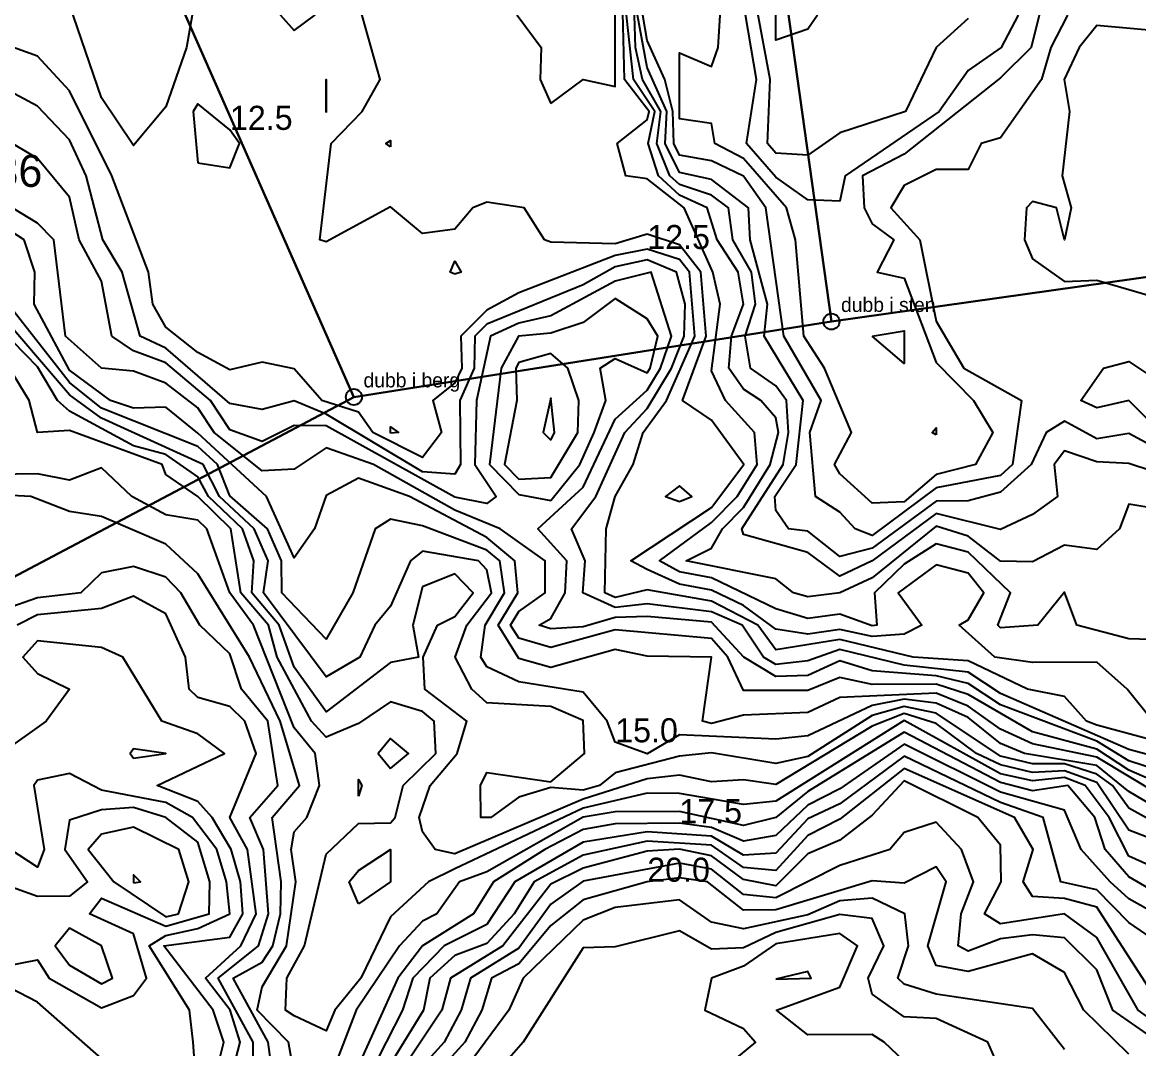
# Model space of a CAD drawing. Header units: metres. Extents: x 304729 to 308942, y 6403920 to 6405836.
# Drawn here: x 305387.1 to 305456.6, y 6404355.6 to 6404419.6 of the extents above; entities that cross this region are included whole.
import ezdxf

# ---------------------------------------------------------------- set-up
doc = ezdxf.new("R2010")
doc.units = ezdxf.units.M
for name, color, linetype in [('GRANSPUNKTER', 1, 'Continuous'), ('HOJDKURVOR_GRUND', 4, 'Continuous'), ('HOJDKURVOR_STOD', 6, 'Continuous'), ('HOJDKURVOR_TEXT', 2, 'Continuous'), ('TOMTBETECKNINGAR', 3, 'Continuous'), ('TOMTER_1945', 1, 'Continuous')]:
    doc.layers.add(name, color=color, linetype=linetype)

msp = doc.modelspace()

# ---------------------------------------------------------------- linework, layer by layer
at = {"layer": 'GRANSPUNKTER'}
for centre in [(305437.47, 6404400.91, 8.58), (305407.72, 6404396.21, 12.24)]:
    msp.add_circle(centre, 0.5, dxfattribs=at)
at = {"layer": 'HOJDKURVOR_GRUND'}
for points in [[(305420, 6404414.5, 12), (305422, 6404416, 12), (305424, 6404415.57, 12), (305424, 6404426, 12), (305415.94, 6404426, 12), (305416, 6404424, 12), (305417.84, 6404422, 12), (305417.89, 6404420, 12), (305419.38, 6404418, 12), (305419.33, 6404416, 12), (305420, 6404414.5, 12)], [(305458, 6404381.07, 11.5), (305456, 6404381.14, 11.5), (305452.77, 6404382, 11.5), (305452, 6404384.05, 11.5), (305450.33, 6404382, 11.5), (305448, 6404381.83, 11.5), (305447.83, 6404382, 11.5), (305448.62, 6404384, 11.5), (305446, 6404386.54, 11.5), (305444, 6404387.05, 11.5), (305442, 6404385.8, 11.5), (305440.15, 6404384, 11.5), (305440.3, 6404382, 11.5), (305440, 6404381.94, 11.5), (305438, 6404382.68, 11.5), (305436, 6404382.41, 11.5), (305434, 6404383.01, 11.5), (305430, 6404384.94, 11.5), (305428, 6404385.31, 11.5), (305426.77, 6404386, 11.5), (305430, 6404388.39, 11.5), (305431.59, 6404390, 11.5), (305432.84, 6404392, 11.5), (305432.68, 6404394, 11.5), (305430.88, 6404396, 11.5), (305430, 6404397.84, 11.5), (305430.55, 6404402, 11.5), (305430.09, 6404404, 11.5), (305428.29, 6404408, 11.5), (305426, 6404409.8, 11.5), (305424.67, 6404410, 11.5), (305424.13, 6404412, 11.5), (305426, 6404413.49, 11.5), (305426.11, 6404414, 11.5), (305424.59, 6404416, 11.5), (305424.34, 6404426, 11.5)], [(305462, 6404390.09, 10.5), (305456, 6404392.07, 10.5), (305454, 6404392.17, 10.5), (305452, 6404392.86, 10.5), (305451.35, 6404392, 10.5), (305451.56, 6404390, 10.5), (305450, 6404388.89, 10.5), (305448, 6404387.96, 10.5), (305444, 6404388.95, 10.5), (305440, 6404386, 10.5), (305438, 6404385.04, 10.5), (305436, 6404386.51, 10.5), (305432, 6404387.64, 10.5), (305431.88, 6404388, 10.5), (305434.47, 6404392, 10.5), (305434.8, 6404394, 10.5), (305434.67, 6404396, 10.5), (305434, 6404396.91, 10.5), (305432.42, 6404398, 10.5), (305432.1, 6404400, 10.5), (305432.75, 6404402, 10.5), (305432.49, 6404404, 10.5), (305431.33, 6404406, 10.5), (305431.06, 6404408, 10.5), (305430, 6404408.8, 10.5), (305428, 6404409.46, 10.5), (305427.41, 6404410, 10.5), (305426.59, 6404412, 10.5), (305426.85, 6404414, 10.5), (305425.7, 6404416, 10.5), (305425.26, 6404418, 10.5), (305425.01, 6404426, 10.5)], [(305457.5, 6404376, 12), (305455.9, 6404378, 12), (305454, 6404379.68, 12), (305450, 6404379.66, 12), (305447.65, 6404380, 12), (305445.44, 6404382, 12), (305446, 6404382.32, 12), (305446.96, 6404384, 12), (305446, 6404385.23, 12), (305444, 6404385.76, 12), (305441.62, 6404384, 12), (305443.1, 6404382, 12), (305442, 6404381.43, 12), (305440, 6404381.29, 12), (305438, 6404381.71, 12), (305436, 6404381.43, 12), (305434, 6404381.74, 12), (305432, 6404383.21, 12), (305430, 6404384.17, 12), (305428, 6404384.54, 12), (305426, 6404385.45, 12), (305424.98, 6404386, 12), (305430, 6404389.33, 12), (305432.02, 6404392, 12), (305430, 6404394.77, 12), (305428.2, 6404396, 12), (305429.66, 6404400, 12), (305429.33, 6404404, 12), (305428, 6404405.69, 12), (305426, 6404406.36, 12), (305424, 6404405.76, 12), (305420, 6404405.87, 12), (305419.6, 6404406, 12), (305418.32, 6404408, 12), (305416, 6404408.35, 12), (305415.14, 6404408, 12), (305414, 6404406.67, 12), (305412, 6404406.4, 12), (305410, 6404408.06, 12), (305406, 6404405.89, 12), (305405.6, 6404406, 12), (305406.31, 6404412, 12), (305408.23, 6404414, 12), (305409.36, 6404416, 12), (305407.67, 6404422, 12)], [(305449.11, 6404420, 8.5), (305448.04, 6404418, 8.5), (305446, 6404416.55, 8.5), (305444.18, 6404414, 8.5), (305438.33, 6404410, 8.5), (305438, 6404408.42, 8.5), (305436, 6404408.5, 8.5), (305434, 6404409.92, 8.5), (305432.18, 6404412, 8.5), (305432.81, 6404416, 8.5), (305431.78, 6404422, 8.5)], [(305397.64, 6404420, 12), (305397.29, 6404418, 12), (305396, 6404414.29, 12), (305394, 6404411.88, 12), (305392, 6404414.86, 12), (305390, 6404420.67, 12)], [(305458, 6404389.19, 11), (305456, 6404389.54, 11), (305455.41, 6404388, 11), (305454, 6404386.7, 11), (305452, 6404386.97, 11), (305450, 6404385.93, 11), (305448, 6404385.97, 11), (305446, 6404387.54, 11), (305444, 6404388.17, 11), (305440, 6404384.95, 11), (305438, 6404384, 11), (305436, 6404383.76, 11), (305435.1, 6404384, 11), (305434, 6404384.88, 11), (305428.42, 6404386, 11), (305430, 6404386.79, 11), (305430.69, 6404388, 11), (305432, 6404389.33, 11), (305433.66, 6404392, 11), (305434.18, 6404394, 11), (305434, 6404394.91, 11), (305433.08, 6404396, 11), (305432, 6404396.69, 11), (305431.09, 6404398, 11), (305431.24, 6404400, 11), (305432, 6404402, 11), (305431.66, 6404404, 11), (305430.35, 6404406, 11), (305429.74, 6404408, 11), (305428, 6404408.79, 11), (305426.69, 6404410, 11), (305426.06, 6404412, 11), (305426.48, 6404414, 11), (305425.14, 6404416, 11), (305424.7, 6404420, 11)], [(305452.17, 6404420, 9.5), (305451.14, 6404418, 9.5), (305450.56, 6404416, 9.5), (305448, 6404412.36, 9.5), (305446.8, 6404412, 9.5), (305446, 6404410.4, 9.5), (305444, 6404410.38, 9.5), (305442, 6404409.39, 9.5), (305441.17, 6404408, 9.5), (305442.98, 6404406, 9.5), (305444, 6404400.93, 9.5), (305445.73, 6404398, 9.5), (305449.31, 6404396, 9.5), (305448.76, 6404392, 9.5), (305448, 6404391.31, 9.5), (305444, 6404390.54, 9.5), (305440, 6404387.57, 9.5), (305438.96, 6404388, 9.5), (305438, 6404389.04, 9.5), (305436.47, 6404390, 9.5), (305436.12, 6404394, 9.5), (305436.83, 6404396, 9.5), (305434.5, 6404400, 9.5), (305433.39, 6404408, 9.5), (305432, 6404409.97, 9.5), (305430, 6404410.92, 9.5), (305428, 6404411.28, 9.5), (305427.65, 6404412, 9.5), (305427.59, 6404414, 9.5), (305427.1, 6404416, 9.5), (305426, 6404418.42, 9.5), (305425.72, 6404420, 9.5)], [(305450.41, 6404420, 9), (305449.92, 6404418, 9), (305448, 6404416.11, 9), (305442, 6404411.34, 9), (305439.41, 6404410, 9), (305439.51, 6404408, 9), (305440, 6404407, 9), (305441.36, 6404406, 9), (305440.33, 6404404, 9), (305442, 6404403.62, 9), (305444, 6404398.36, 9), (305446.32, 6404396, 9), (305447.53, 6404394, 9), (305446.45, 6404392, 9), (305444, 6404391.38, 9), (305442, 6404389.67, 9), (305440, 6404389.59, 9), (305438, 6404391.42, 9), (305437.67, 6404392, 9), (305438.72, 6404394, 9), (305437.04, 6404398, 9), (305435.75, 6404400, 9), (305435.23, 6404406, 9), (305434.68, 6404408, 9), (305432, 6404411.07, 9), (305430.21, 6404412, 9), (305430, 6404413.25, 9), (305428, 6404413.55, 9), (305428, 6404417.67, 9), (305430, 6404416.8, 9), (305430.41, 6404418, 9), (305430.53, 6404420, 9)], [(305446, 6404419.81, 8), (305444, 6404418, 8), (305442.09, 6404414, 8), (305438, 6404412.67, 8), (305436, 6404411.29, 8), (305434, 6404411.4, 8), (305433.48, 6404412, 8), (305433.66, 6404416, 8), (305432.91, 6404420, 8)], [(305460, 6404373.16, 13), (305456, 6404374.24, 13), (305448, 6404377.74, 13), (305446, 6404379.06, 13), (305442, 6404379.49, 13), (305438, 6404380.48, 13), (305436, 6404379.76, 13), (305434, 6404379.53, 13), (305433.23, 6404380, 13), (305431.91, 6404382, 13), (305430, 6404382.83, 13), (305426, 6404383.33, 13), (305424, 6404383.09, 13), (305421.98, 6404384, 13), (305422.14, 6404386, 13), (305421.28, 6404388, 13), (305422.8, 6404390, 13), (305424.61, 6404394, 13), (305426, 6404395.49, 13), (305427.5, 6404398, 13), (305428.29, 6404400, 13), (305428.35, 6404402, 13), (305427.81, 6404404, 13), (305426, 6404404.77, 13), (305424, 6404404.33, 13), (305422, 6404403.2, 13), (305416, 6404400.75, 13), (305415.25, 6404400, 13), (305415.22, 6404398, 13), (305414.32, 6404396, 13), (305414.36, 6404392, 13), (305414, 6404391.41, 13), (305412, 6404391.54, 13), (305406, 6404395.15, 13), (305404, 6404395.97, 13), (305402, 6404395.44, 13), (305400, 6404395.8, 13), (305396, 6404399.26, 13), (305394.4, 6404400, 13), (305393.29, 6404404, 13), (305392.08, 6404406, 13), (305391.04, 6404410, 13), (305390, 6404412.24, 13), (305388, 6404414.34, 13), (305386, 6404415.41, 13)], [(305460, 6404372.22, 13.5), (305456, 6404373.54, 13.5), (305454, 6404374.76, 13.5), (305448, 6404377.03, 13.5), (305446, 6404378.36, 13.5), (305444, 6404378.83, 13.5), (305440, 6404379.14, 13.5), (305438, 6404379.77, 13.5), (305436, 6404378.85, 13.5), (305434, 6404378.79, 13.5), (305432.02, 6404380, 13.5), (305430, 6404382.17, 13.5), (305426, 6404382.54, 13.5), (305424, 6404382.47, 13.5), (305422, 6404381.89, 13.5), (305420, 6404381.76, 13.5), (305419.26, 6404382, 13.5), (305420, 6404382.4, 13.5), (305420.88, 6404384, 13.5), (305420.98, 6404386, 13.5), (305419.18, 6404388, 13.5), (305422, 6404390.59, 13.5), (305424, 6404394.82, 13.5), (305426, 6404396.63, 13.5), (305426.83, 6404398, 13.5), (305427.5, 6404400, 13.5), (305426.25, 6404404, 13.5), (305424, 6404403.43, 13.5), (305420, 6404401.27, 13.5), (305418, 6404400.81, 13.5), (305416.24, 6404400, 13.5), (305415.37, 6404396, 13.5), (305415.26, 6404392, 13.5), (305416.59, 6404390, 13.5), (305416, 6404389.57, 13.5), (305414, 6404389.97, 13.5), (305406, 6404394.42, 13.5), (305404, 6404394.43, 13.5), (305402, 6404393.44, 13.5), (305400, 6404394.16, 13.5), (305398.78, 6404396, 13.5), (305396, 6404398.33, 13.5), (305394, 6404399.09, 13.5), (305392.64, 6404400, 13.5), (305392, 6404403.44, 13.5), (305390.61, 6404406, 13.5), (305390, 6404408.67, 13.5), (305388, 6404411.08, 13.5), (305386, 6404412.27, 13.5)], [(305410, 6404411.81, 11.5), (305409.71, 6404412, 11.5), (305410, 6404412.19, 11.5), (305410, 6404411.81, 11.5)], [(305460, 6404371.2, 14), (305456, 6404372.96, 14), (305454, 6404374.27, 14), (305450, 6404375.34, 14), (305446, 6404377.66, 14), (305444, 6404378.31, 14), (305440, 6404378.29, 14), (305438, 6404378.73, 14), (305436, 6404377.92, 14), (305432, 6404377.91, 14), (305431.01, 6404380, 14), (305430, 6404381.15, 14), (305424, 6404381.7, 14), (305420, 6404380.59, 14), (305418, 6404381.17, 14), (305417.48, 6404382, 14), (305418, 6404382.84, 14), (305419.64, 6404384, 14), (305419.64, 6404386, 14), (305416.83, 6404388, 14), (305414, 6404389.16, 14), (305408.95, 6404392, 14), (305406, 6404393.05, 14), (305404, 6404391.71, 14), (305402, 6404391.61, 14), (305399.02, 6404394, 14), (305398, 6404395.54, 14), (305396, 6404397.07, 14), (305394, 6404397.83, 14), (305392, 6404398, 14), (305389.75, 6404400, 14), (305389.02, 6404406, 14), (305388, 6404407.05, 14), (305386, 6404408.27, 14)], [(305460, 6404370.15, 14.5), (305454, 6404373.77, 14.5), (305450, 6404374.59, 14.5), (305448, 6404375.5, 14.5), (305446, 6404376.94, 14.5), (305444, 6404377.75, 14.5), (305438, 6404377.49, 14.5), (305436, 6404376.55, 14.5), (305432, 6404376.39, 14.5), (305430, 6404375.87, 14.5), (305429.44, 6404376, 14.5), (305430, 6404380, 14.5), (305426, 6404380.06, 14.5), (305424, 6404380.47, 14.5), (305420, 6404379.36, 14.5), (305418, 6404379.91, 14.5), (305416.7, 6404382, 14.5), (305417.93, 6404384, 14.5), (305417.75, 6404386, 14.5), (305416, 6404387.45, 14.5), (305411.18, 6404390, 14.5), (305408, 6404391.15, 14.5), (305406, 6404390.07, 14.5), (305405.26, 6404388, 14.5), (305404, 6404386.19, 14.5), (305402.27, 6404390, 14.5), (305398, 6404393.95, 14.5), (305396, 6404395.57, 14.5), (305394, 6404395.52, 14.5), (305392.55, 6404396, 14.5), (305390, 6404397.89, 14.5), (305387.81, 6404402, 14.5), (305387.84, 6404404, 14.5), (305387.18, 6404406, 14.5), (305386, 6404406.78, 14.5)], [(305414, 6404403.87, 12), (305413.71, 6404404, 12), (305414, 6404404.67, 12), (305414.4, 6404404, 12), (305414, 6404403.87, 12)], [(305458, 6404368.45, 16), (305456, 6404369.21, 16), (305454, 6404372.18, 16), (305452, 6404372.92, 16), (305450, 6404372.81, 16), (305448, 6404373.28, 16), (305446.5, 6404374, 16), (305444, 6404375.86, 16), (305442, 6404376.49, 16), (305440, 6404375.7, 16), (305434, 6404372.05, 16), (305432, 6404372.35, 16), (305430, 6404372.22, 16), (305428, 6404372.64, 16), (305426, 6404372.42, 16), (305422, 6404371.14, 16), (305414, 6404367.74, 16), (305412.78, 6404368, 16), (305412, 6404369.12, 16), (305411.79, 6404370, 16), (305412.47, 6404372, 16), (305414.16, 6404374, 16), (305414.76, 6404376, 16), (305412.15, 6404378, 16), (305412.04, 6404380, 16), (305412.93, 6404382, 16), (305414, 6404382.54, 16), (305415.15, 6404384, 16), (305414, 6404385.18, 16), (305412, 6404384.37, 16), (305411.4, 6404382, 16), (305411.75, 6404380, 16), (305410, 6404379.67, 16), (305406, 6404376.59, 16), (305404, 6404379.38, 16), (305403.06, 6404382, 16), (305401.37, 6404384, 16), (305401.48, 6404386, 16), (305400.78, 6404388, 16), (305398.67, 6404390, 16), (305398, 6404391.23, 16), (305396, 6404392.62, 16), (305394, 6404393.16, 16), (305390, 6404395.33, 16), (305389.26, 6404396, 16), (305388, 6404398.09, 16), (305384.19, 6404402, 16)], [(305460, 6404368.37, 15.5), (305456, 6404370.58, 15.5), (305454.99, 6404372, 15.5), (305454, 6404372.71, 15.5), (305452, 6404373.34, 15.5), (305450, 6404373.35, 15.5), (305448, 6404373.83, 15.5), (305444, 6404376.5, 15.5), (305442, 6404376.93, 15.5), (305440, 6404376.36, 15.5), (305436, 6404373.8, 15.5), (305434, 6404373.37, 15.5), (305430, 6404374.04, 15.5), (305428, 6404373.83, 15.5), (305424, 6404372.78, 15.5), (305423.02, 6404372, 15.5), (305422, 6404371.7, 15.5), (305420, 6404371.87, 15.5), (305418, 6404371.27, 15.5), (305416.25, 6404370, 15.5), (305415.64, 6404370, 15.5), (305415.6, 6404372, 15.5), (305416, 6404372.8, 15.5), (305420, 6404372.23, 15.5), (305422.09, 6404374, 15.5), (305422, 6404376.04, 15.5), (305420, 6404376.92, 15.5), (305416, 6404377.14, 15.5), (305415.06, 6404378, 15.5), (305414.03, 6404380, 15.5), (305414.76, 6404382, 15.5), (305416.3, 6404384, 15.5), (305416, 6404385.44, 15.5), (305415.48, 6404386, 15.5), (305412, 6404386.61, 15.5), (305411.24, 6404386, 15.5), (305410, 6404383.17, 15.5), (305409.03, 6404382, 15.5), (305408.09, 6404380, 15.5), (305406, 6404378.76, 15.5), (305402.09, 6404384, 15.5), (305402.38, 6404386, 15.5), (305401.51, 6404388, 15.5), (305399.34, 6404390, 15.5), (305398.34, 6404392, 15.5), (305392, 6404394.9, 15.5), (305390, 6404396.34, 15.5), (305385.15, 6404402, 15.5)], [(305420, 6404389.77, 14), (305421.79, 6404392, 14), (305422.7, 6404394, 14), (305423.42, 6404396, 14), (305423.06, 6404398, 14), (305424, 6404398.61, 14), (305426, 6404397.72, 14), (305426.17, 6404398, 14), (305426.65, 6404400, 14), (305426, 6404401.09, 14), (305424, 6404402.36, 14), (305422, 6404400.85, 14), (305420, 6404400.18, 14), (305417.97, 6404400, 14), (305416.89, 6404398, 14), (305416.17, 6404392, 14), (305418, 6404390.13, 14), (305420, 6404389.77, 14)], [(305440, 6404400, 8.5), (305442, 6404400.34, 8.5), (305442, 6404398.29, 8.5), (305440, 6404400, 8.5)], [(305418, 6404391.1, 14.5), (305420, 6404391.19, 14.5), (305421.68, 6404394, 14.5), (305421.73, 6404396, 14.5), (305421.04, 6404398, 14.5), (305420, 6404398.92, 14.5), (305418, 6404398.37, 14.5), (305417.8, 6404398, 14.5), (305417.87, 6404396, 14.5), (305417.11, 6404392, 14.5), (305418, 6404391.1, 14.5)], [(305459.55, 6404366, 16.5), (305456, 6404367.59, 16.5), (305454.78, 6404370, 16.5), (305453.28, 6404372, 16.5), (305452, 6404372.5, 16.5), (305450, 6404372.28, 16.5), (305448, 6404372.73, 16.5), (305442, 6404376.04, 16.5), (305434, 6404371.02, 16.5), (305432, 6404370.81, 16.5), (305428, 6404371.49, 16.5), (305426, 6404371.52, 16.5), (305422, 6404370.59, 16.5), (305414, 6404366.81, 16.5), (305412.37, 6404366, 16.5), (305410, 6404363.82, 16.5), (305408.15, 6404360, 16.5), (305406.53, 6404358, 16.5), (305406, 6404356.71, 16.5), (305404, 6404357.64, 16.5), (305403.47, 6404358, 16.5), (305403.54, 6404360, 16.5), (305404.64, 6404362, 16.5), (305406, 6404367.71, 16.5), (305408, 6404369.62, 16.5), (305410, 6404369.67, 16.5), (305410.3, 6404370, 16.5), (305410.79, 6404372, 16.5), (305412.82, 6404374, 16.5), (305412.72, 6404376, 16.5), (305412, 6404376.61, 16.5), (305410, 6404377.21, 16.5), (305408, 6404375.86, 16.5), (305406, 6404375.01, 16.5), (305405.09, 6404376, 16.5), (305402.94, 6404380, 16.5), (305402.4, 6404382, 16.5), (305400.68, 6404384, 16.5), (305400.06, 6404388, 16.5), (305398, 6404390, 16.5), (305396, 6404391.38, 16.5), (305395.77, 6404392, 16.5), (305390, 6404394.12, 16.5), (305388, 6404394, 16.5), (305387.5, 6404396, 16.5), (305386.27, 6404398, 16.5)], [(305458, 6404394, 9.5), (305456, 6404396, 9.5), (305454, 6404395.53, 9.5), (305453, 6404396, 9.5), (305454.43, 6404398, 9.5), (305456, 6404398.42, 9.5), (305458, 6404397.1, 9.5), (305460, 6404397.45, 9.5), (305461.33, 6404396, 9.5), (305461.3, 6404394, 9.5), (305460, 6404393.07, 9.5), (305458, 6404394, 9.5)], [(305410, 6404393.95, 12), (305410, 6404394.36, 12), (305410.5, 6404394, 12), (305410, 6404393.95, 12)], [(305444, 6404393.86, 8.5), (305443.75, 6404394, 8.5), (305444, 6404394.29, 8.5), (305444, 6404393.86, 8.5)], [(305404, 6404354, 17), (305403.65, 6404356, 17), (305401.69, 6404358, 17), (305402, 6404359.44, 17), (305403.53, 6404362, 17), (305404.11, 6404366, 17), (305403.81, 6404368, 17), (305404, 6404369.1, 17), (305404.78, 6404370, 17), (305405.58, 6404372, 17), (305405.31, 6404374, 17), (305404, 6404375.59, 17), (305401.46, 6404382, 17), (305400, 6404384, 17), (305398.56, 6404388, 17), (305398, 6404388.53, 17), (305396, 6404388.86, 17), (305393.89, 6404390, 17), (305392, 6404391.8, 17), (305390, 6404391.02, 17), (305388, 6404391.43, 17), (305384, 6404391.35, 17)], [(305401.42, 6404354, 18), (305401.44, 6404356, 18), (305399.27, 6404360, 18), (305401.78, 6404362, 18), (305402.4, 6404364, 18), (305402.1, 6404368, 18), (305401.23, 6404370, 18), (305402.99, 6404372, 18), (305402.36, 6404376, 18), (305400.72, 6404378, 18), (305400, 6404380.2, 18), (305398.12, 6404382, 18), (305396.95, 6404384, 18), (305396, 6404384.98, 18), (305394, 6404385.65, 18), (305392, 6404385.25, 18), (305390.71, 6404384, 18), (305388, 6404383.7, 18), (305386, 6404382.98, 18)], [(305399.59, 6404352, 18.5), (305400.63, 6404356, 18.5), (305400.02, 6404358, 18.5), (305398.48, 6404360, 18.5), (305400.68, 6404362, 18.5), (305401.63, 6404364, 18.5), (305401.1, 6404368, 18.5), (305400, 6404370, 18.5), (305401.64, 6404374, 18.5), (305400.92, 6404376, 18.5), (305400, 6404376.92, 18.5), (305398, 6404377.48, 18.5), (305397.45, 6404378, 18.5), (305397.24, 6404380, 18.5), (305396, 6404382.69, 18.5), (305394, 6404383.8, 18.5), (305392, 6404383.02, 18.5), (305388, 6404382.64, 18.5), (305386.75, 6404382, 18.5)], [(305399.13, 6404354, 19), (305399.61, 6404356, 19), (305398.95, 6404358, 19), (305395.89, 6404362, 19), (305400, 6404362.55, 19), (305400.81, 6404364, 19), (305400.66, 6404366, 19), (305400.08, 6404368, 19), (305398.89, 6404370, 19), (305398, 6404371.01, 19), (305395.47, 6404372, 19), (305399.67, 6404374, 19), (305398, 6404375.22, 19), (305395.75, 6404376, 19), (305393.33, 6404380, 19), (305392, 6404380.59, 19), (305388, 6404381.02, 19), (305387.09, 6404380, 19), (305388, 6404378.98, 19), (305390, 6404378, 19), (305388.55, 6404376, 19), (305385.73, 6404374, 19)], [(305458, 6404365.15, 17), (305456, 6404366.31, 17), (305454.52, 6404368, 17), (305453.88, 6404370, 17), (305452.2, 6404372, 17), (305450, 6404371.66, 17), (305448, 6404372.19, 17), (305442, 6404375.33, 17), (305436, 6404371.63, 17), (305434, 6404370, 17), (305432, 6404369.51, 17), (305428, 6404370.38, 17), (305424, 6404370.36, 17), (305422, 6404370.03, 17), (305416, 6404366.62, 17), (305414.3, 6404366, 17), (305412.88, 6404364, 17), (305412, 6404363.54, 17), (305410.57, 6404362, 17), (305407.87, 6404358, 17), (305406, 6404353.13, 17)], [(305410, 6404373.06, 17), (305411.12, 6404374, 17), (305410, 6404374.92, 17), (305409.23, 6404374, 17), (305410, 6404373.06, 17)], [(305394, 6404373.7, 19.5), (305396, 6404374, 19.5), (305394, 6404374.29, 19.5), (305393.79, 6404374, 19.5), (305394, 6404373.7, 19.5)], [(305458.11, 6404362, 18), (305456, 6404363.46, 18), (305454, 6404365.5, 18), (305451.76, 6404366, 18), (305450.67, 6404370, 18), (305448, 6404370.94, 18), (305442, 6404373.83, 18), (305438, 6404370.85, 18), (305436, 6404369.92, 18), (305434, 6404367.78, 18), (305432, 6404367.65, 18), (305430, 6404368.83, 18), (305426, 6404369.1, 18), (305422, 6404368.46, 18), (305417.74, 6404366, 18), (305416, 6404363.34, 18), (305413.35, 6404362, 18), (305411.4, 6404360, 18), (305410.75, 6404358, 18), (305408.72, 6404354, 18)], [(305458, 6404358.23, 18.5), (305454, 6404364.41, 18.5), (305452, 6404364.96, 18.5), (305450, 6404365.09, 18.5), (305449.42, 6404366, 18.5), (305450.03, 6404368, 18.5), (305448.87, 6404370, 18.5), (305442, 6404373.06, 18.5), (305438, 6404369.9, 18.5), (305436, 6404368.89, 18.5), (305434, 6404366.71, 18.5), (305432, 6404366.89, 18.5), (305430, 6404368.28, 18.5), (305426, 6404368.52, 18.5), (305422, 6404367.66, 18.5), (305418.95, 6404366, 18.5), (305417.71, 6404364, 18.5), (305416, 6404362.16, 18.5), (305414, 6404361.4, 18.5), (305412.46, 6404360, 18.5), (305412.05, 6404358, 18.5), (305409.6, 6404354, 18.5)], [(305397.85, 6404354, 19.5), (305397.7, 6404356, 19.5), (305397.48, 6404358, 19.5), (305394.97, 6404362, 19.5), (305396, 6404362.65, 19.5), (305398, 6404363.08, 19.5), (305400, 6404364, 19.5), (305399.79, 6404366, 19.5), (305399.19, 6404368, 19.5), (305397.67, 6404370, 19.5), (305396, 6404370.93, 19.5), (305392, 6404371.71, 19.5), (305390, 6404372.75, 19.5), (305388, 6404372.32, 19.5), (305387.79, 6404372, 19.5), (305388.42, 6404368, 19.5), (305388, 6404366.9, 19.5), (305386.32, 6404368, 19.5)], [(305408, 6404371.33, 16.5), (305408, 6404372.38, 16.5), (305408.22, 6404372, 16.5), (305408, 6404371.33, 16.5)], [(305459.34, 6404356, 19), (305456.59, 6404358, 19), (305454, 6404362.52, 19), (305452, 6404364, 19), (305448, 6404363.38, 19), (305447.01, 6404364, 19), (305448.05, 6404366, 19), (305448, 6404368.27, 19), (305446.59, 6404370, 19), (305442, 6404372.29, 19), (305440, 6404370.14, 19), (305438, 6404368.6, 19), (305436, 6404367.74, 19), (305434, 6404365.74, 19), (305432, 6404366.14, 19), (305430, 6404367.61, 19), (305428, 6404368.04, 19), (305426, 6404367.9, 19), (305422, 6404366.85, 19), (305420, 6404365.85, 19), (305417, 6404362, 19), (305413.74, 6404360, 19), (305413.21, 6404358, 19), (305410.54, 6404354, 19)], [(305396, 6404363.82, 20.5), (305396.79, 6404364, 20.5), (305397.43, 6404366, 20.5), (305396.81, 6404368, 20.5), (305394, 6404369.41, 20.5), (305392, 6404368.97, 20.5), (305391.16, 6404368, 20.5), (305392.76, 6404366, 20.5), (305396, 6404363.82, 20.5)], [(305457.86, 6404356, 19.5), (305455, 6404358, 19.5), (305454, 6404360.5, 19.5), (305452, 6404362.51, 19.5), (305450, 6404362.7, 19.5), (305448, 6404362.45, 19.5), (305446, 6404361.67, 19.5), (305445.37, 6404362, 19.5), (305445.56, 6404364, 19.5), (305446.32, 6404366, 19.5), (305445.57, 6404368, 19.5), (305444, 6404369.71, 19.5), (305442, 6404369.07, 19.5), (305441.11, 6404368, 19.5), (305438, 6404367.02, 19.5), (305434, 6404364.99, 19.5), (305432, 6404365.2, 19.5), (305430, 6404366.79, 19.5), (305428, 6404367.16, 19.5), (305422, 6404366.03, 19.5), (305420, 6404364.6, 19.5), (305418, 6404361.86, 19.5), (305414.98, 6404360, 19.5), (305414.41, 6404358, 19.5), (305413.34, 6404356, 19.5), (305411.54, 6404354, 19.5)], [(305408, 6404364.63, 16), (305407.42, 6404366, 16), (305408, 6404366.7, 16), (305410, 6404368, 16), (305410, 6404366, 16), (305408, 6404364.63, 16)], [(305394, 6404365.93, 21), (305394.42, 6404366, 21), (305394, 6404366.44, 21), (305394, 6404365.93, 21)], [(305452, 6404355.55, 20.5), (305450, 6404358.1, 20.5), (305444, 6404358.99, 20.5), (305442, 6404359.62, 20.5), (305441.61, 6404360, 20.5), (305442.27, 6404362, 20.5), (305442.05, 6404364, 20.5), (305440, 6404364.98, 20.5), (305438, 6404364.8, 20.5), (305436, 6404363.93, 20.5), (305432, 6404363.07, 20.5), (305430, 6404363.49, 20.5), (305428, 6404364.88, 20.5), (305424, 6404364.4, 20.5), (305422, 6404363.61, 20.5), (305418.26, 6404360, 20.5), (305417.38, 6404358, 20.5), (305414.42, 6404354, 20.5)], [(305448.09, 6404354, 21), (305447.22, 6404356, 21), (305444, 6404357.48, 21), (305442, 6404357.57, 21), (305440, 6404359, 21), (305439.76, 6404360, 21), (305440.74, 6404362, 21), (305440, 6404363.7, 21), (305438, 6404363.95, 21), (305434, 6404362.83, 21), (305432, 6404361.87, 21), (305430, 6404361.79, 21), (305428, 6404362.95, 21), (305424, 6404361.95, 21), (305422, 6404361.89, 21), (305418.26, 6404356, 21), (305416.52, 6404354, 21)], [(305392, 6404359.64, 20.5), (305392.69, 6404360, 20.5), (305392, 6404362, 20.5), (305390, 6404363.1, 20.5), (305389.12, 6404362, 20.5), (305390, 6404360.81, 20.5), (305392, 6404359.64, 20.5)], [(305436, 6404347.39, 21.5), (305438.38, 6404348, 21.5), (305442, 6404350.11, 21.5), (305443.13, 6404352, 21.5), (305442.85, 6404354, 21.5), (305440.76, 6404356, 21.5), (305440, 6404356.48, 21.5), (305436, 6404356.45, 21.5), (305434.05, 6404358, 21.5), (305438, 6404359.43, 21.5), (305439.1, 6404362, 21.5), (305438, 6404362.78, 21.5), (305434, 6404362.13, 21.5), (305432, 6404360.74, 21.5), (305430, 6404360, 21.5), (305429.58, 6404358, 21.5), (305432, 6404356.85, 21.5), (305432.74, 6404356, 21.5), (305430, 6404353.73, 21.5), (305428.8, 6404352, 21.5), (305429.3, 6404350, 21.5), (305430, 6404349.52, 21.5), (305436, 6404347.39, 21.5)], [(305434, 6404359.92, 22), (305436.21, 6404360, 22), (305436, 6404360.4, 22), (305434, 6404359.92, 22)]]:
    msp.add_polyline3d(points, dxfattribs=at)
at = {"layer": 'HOJDKURVOR_STOD'}
for points in [[(305404, 6404419.06, 12.5), (305405.28, 6404420, 12.5), (305405.71, 6404422, 12.5), (305405.57, 6404424, 12.5), (305404, 6404426.08, 12.5), (305402.85, 6404424, 12.5), (305403.15, 6404420, 12.5), (305404, 6404419.06, 12.5)], [(305436.6, 6404420, 7.5), (305436, 6404419.14, 7.5), (305434, 6404418.46, 7.5), (305434, 6404421.54, 7.5)], [(305460, 6404391.77, 10), (305456, 6404393.93, 10), (305454, 6404393.6, 10), (305452, 6404394.7, 10), (305450.86, 6404394, 10), (305449.91, 6404392, 10), (305448, 6404390.27, 10), (305446, 6404389.73, 10), (305444, 6404389.72, 10), (305440, 6404386.79, 10), (305438, 6404386.28, 10), (305436, 6404387.84, 10), (305434.8, 6404388, 10), (305434, 6404389.14, 10), (305433.95, 6404390, 10), (305435.27, 6404392, 10), (305435.71, 6404396, 10), (305433.29, 6404400, 10), (305433.49, 6404402, 10), (305432.41, 6404406, 10), (305432.3, 6404408, 10), (305430, 6404409.77, 10), (305428, 6404410.2, 10), (305427.12, 6404412, 10), (305427.22, 6404414, 10), (305426, 6404416.74, 10), (305425.38, 6404420, 10)], [(305460, 6404418.83, 10), (305454, 6404419.36, 10), (305452.9, 6404418, 10), (305451.97, 6404416, 10), (305452.3, 6404414, 10), (305451.85, 6404410, 10), (305452.4, 6404408, 10), (305452, 6404406, 10), (305451.5, 6404408, 10), (305450, 6404408.4, 10), (305449.62, 6404408, 10), (305449.5, 6404406, 10), (305450, 6404404.83, 10), (305452, 6404403.4, 10), (305454, 6404403.5, 10), (305458, 6404402.32, 10)], [(305460, 6404374.13, 12.5), (305454, 6404375.75, 12.5), (305453.37, 6404376, 12.5), (305452, 6404377.54, 12.5), (305449.68, 6404378, 12.5), (305446, 6404379.76, 12.5), (305442.56, 6404380, 12.5), (305438, 6404381.09, 12.5), (305434, 6404380.46, 12.5), (305432.88, 6404382, 12.5), (305430, 6404383.49, 12.5), (305426, 6404384.2, 12.5), (305424, 6404383.71, 12.5), (305423.36, 6404384, 12.5), (305423.43, 6404388, 12.5), (305424, 6404390, 12.5), (305425.12, 6404392, 12.5), (305425.75, 6404394, 12.5), (305427.2, 6404396, 12.5), (305428.97, 6404400, 12.5), (305428.62, 6404404, 12.5), (305428, 6404404.79, 12.5), (305426, 6404405.43, 12.5), (305424, 6404405.04, 12.5), (305418, 6404402.7, 12.5), (305416, 6404401.63, 12.5), (305414.38, 6404400, 12.5), (305414.45, 6404398, 12.5), (305414, 6404397.09, 12.5), (305412.63, 6404396, 12.5), (305413.17, 6404394, 12.5), (305412, 6404392.45, 12.5), (305408.91, 6404394, 12.5), (305408, 6404395.27, 12.5), (305405.72, 6404396, 12.5), (305404, 6404397.96, 12.5), (305402, 6404398.38, 12.5), (305400, 6404397.91, 12.5), (305398, 6404398.98, 12.5), (305396, 6404400.57, 12.5), (305395.19, 6404402, 12.5), (305394.93, 6404404, 12.5), (305392.65, 6404410, 12.5), (305390, 6404415.29, 12.5), (305388, 6404417.45, 12.5), (305386, 6404418.17, 12.5)], [(305406, 6404413.95, 12.5), (305406, 6404416, 12.5), (305406, 6404413.95, 12.5)], [(305398, 6404410.8, 12.5), (305400, 6404410.5, 12.5), (305400.6, 6404412, 12.5), (305400, 6404412.86, 12.5), (305398, 6404414.48, 12.5), (305397.71, 6404414, 12.5), (305398, 6404410.8, 12.5)], [(305460, 6404369.25, 15), (305456, 6404371.62, 15), (305454, 6404373.24, 15), (305449.51, 6404374, 15), (305448, 6404374.61, 15), (305446, 6404376.23, 15), (305444, 6404377.12, 15), (305442, 6404377.38, 15), (305440, 6404376.98, 15), (305436, 6404375.09, 15), (305434, 6404374.88, 15), (305428, 6404375.15, 15), (305426, 6404373.98, 15), (305424, 6404374.69, 15), (305423.5, 6404376, 15), (305422, 6404377.82, 15), (305418, 6404378.46, 15), (305416, 6404379.4, 15), (305415.62, 6404380, 15), (305415.89, 6404382, 15), (305417.11, 6404384, 15), (305416.81, 6404386, 15), (305416, 6404386.67, 15), (305412, 6404388.19, 15), (305410, 6404388.59, 15), (305409.05, 6404388, 15), (305407.65, 6404384, 15), (305406, 6404381.12, 15), (305403.24, 6404384, 15), (305403.22, 6404386, 15), (305402.34, 6404388, 15), (305400, 6404390.05, 15), (305399.23, 6404392, 15), (305398, 6404393.13, 15), (305392, 6404395.52, 15), (305390, 6404397.12, 15), (305386.19, 6404402, 15)], [(305420, 6404393.52, 15), (305420.21, 6404394, 15), (305420, 6404396.13, 15), (305419.52, 6404394, 15), (305420, 6404393.52, 15)], [(305402.65, 6404354, 17.5), (305402.38, 6404356, 17.5), (305400.19, 6404360, 17.5), (305402, 6404360.99, 17.5), (305402.68, 6404362, 17.5), (305403.14, 6404364, 17.5), (305403.19, 6404366, 17.5), (305402.63, 6404370, 17.5), (305404.33, 6404372, 17.5), (305403.13, 6404376, 17.5), (305401.21, 6404380, 17.5), (305398, 6404385.2, 17.5), (305396, 6404387.03, 17.5), (305392, 6404388.77, 17.5), (305390, 6404389.08, 17.5), (305387.6, 6404390, 17.5), (305384, 6404390.19, 17.5)], [(305428, 6404389.7, 12.5), (305428.78, 6404390, 12.5), (305428, 6404390.67, 12.5), (305427.14, 6404390, 12.5), (305428, 6404389.7, 12.5)], [(305444, 6404383.94, 12.5), (305444, 6404383.94, 12.5)], [(305460, 6404362.7, 17.5), (305456, 6404364.94, 17.5), (305454.83, 6404366, 17.5), (305453.02, 6404368, 17.5), (305452, 6404370.45, 17.5), (305448, 6404371.58, 17.5), (305442, 6404374.58, 17.5), (305438, 6404371.78, 17.5), (305436, 6404370.78, 17.5), (305434, 6404368.89, 17.5), (305432, 6404368.53, 17.5), (305430, 6404369.37, 17.5), (305428, 6404369.65, 17.5), (305424, 6404369.61, 17.5), (305422, 6404369.25, 17.5), (305419.62, 6404368, 17.5), (305416.42, 6404366, 17.5), (305415.17, 6404364, 17.5), (305412, 6404362, 17.5), (305410.45, 6404360, 17.5), (305407.76, 6404354, 17.5)], [(305386, 6404360.74, 20), (305388, 6404361.13, 20), (305388.73, 6404360, 20), (305392, 6404358.15, 20), (305394, 6404358.9, 20), (305394.81, 6404360, 20), (305394, 6404362.75, 20), (305391.26, 6404364, 20), (305392, 6404364.97, 20), (305396, 6404363.24, 20), (305398.7, 6404364, 20), (305398.75, 6404366, 20), (305398, 6404368.46, 20), (305396, 6404370, 20), (305394, 6404370.62, 20), (305392, 6404370.49, 20), (305390, 6404369.83, 20), (305389.71, 6404368, 20), (305391.13, 6404366, 20), (305390, 6404365.1, 20), (305388, 6404365.08, 20), (305384, 6404366.52, 20)], [(305456, 6404355.26, 20), (305453.19, 6404358, 20), (305452, 6404360.35, 20), (305450, 6404361.51, 20), (305446, 6404360.41, 20), (305444, 6404360.78, 20), (305443.47, 6404362, 20), (305444.61, 6404366, 20), (305444, 6404366.92, 20), (305442, 6404365.92, 20), (305440, 6404366.06, 20), (305434, 6404364.24, 20), (305432, 6404364.23, 20), (305429.75, 6404366, 20), (305428, 6404366.25, 20), (305426, 6404366, 20), (305422, 6404364.88, 20), (305420, 6404363.27, 20), (305418, 6404360.88, 20), (305416.3, 6404360, 20), (305415.69, 6404358, 20), (305414.64, 6404356, 20), (305412.82, 6404354, 20)], [(305392, 6404354.98, 20), (305388, 6404358.5, 20), (305385.1, 6404360, 20)]]:
    msp.add_polyline3d(points, dxfattribs=at)
at = {"layer": 'TOMTER_1945'}
msp.add_lwpolyline([(305380.455, 6404425.542), (305392.459, 6404430.853), (305408.338, 6404436.284), (305432.006, 6404439.923), (305465.817, 6404444.809), (305515.115, 6404450.693), (305521.327, 6404450.269), (305528.66, 6404449.04), (305543.009, 6404445.072), (305576.753, 6404433.536), (305588.71, 6404429.447), (305614.154, 6404417.664), (305606.121, 6404399.02), (305592.13, 6404390.591), (305578.331, 6404390.935), (305564.592, 6404395.035), (305515.43, 6404409.705), (305505.059, 6404409.487), (305471.916, 6404405.777), (305437.468, 6404400.91), (305407.718, 6404396.208), (305376.365, 6404379.622)], dxfattribs=at)
for points in [[(305437.468, 6404400.91), (305471.916, 6404405.777), (305465.817, 6404444.809), (305432.006, 6404439.923), (305437.468, 6404400.91)], [(305407.718, 6404396.208), (305437.468, 6404400.91), (305432.006, 6404439.923), (305408.338, 6404436.284), (305392.459, 6404430.853), (305407.718, 6404396.208)], [(305376.365, 6404379.622), (305407.718, 6404396.208), (305392.459, 6404430.853), (305380.455, 6404425.542), (305358.53, 6404414.306), (305376.365, 6404379.622)]]:
    msp.add_lwpolyline(points, close=True, dxfattribs=at)

# ---------------------------------------------------------------- texts
at = {"layer": 'GRANSPUNKTER'}
for s, p in [('dubb i sten', (305438.07, 6404401.51, 8.58)), ('dubb i berg', (305408.32, 6404396.81, 12.24))]:
    msp.add_text(s, height=0.9, dxfattribs=at).set_placement(p)
at = {"layer": 'HOJDKURVOR_TEXT'}
for s, p in [('12.5', (305400, 6404412.86, 12.5)), ('12.5', (305426, 6404405.43, 12.5)), ('15.0', (305424, 6404374.69, 15)), ('17.5', (305428, 6404369.65, 17.5)), ('20.0', (305426, 6404366, 20))]:
    msp.add_text(s, height=1.5, dxfattribs=at).set_placement(p)
at = {"layer": 'TOMTBETECKNINGAR'}
msp.add_text('1:36', height=2, dxfattribs=at).set_placement((305383.105, 6404409.306))

doc.saveas('drawing.dxf')
